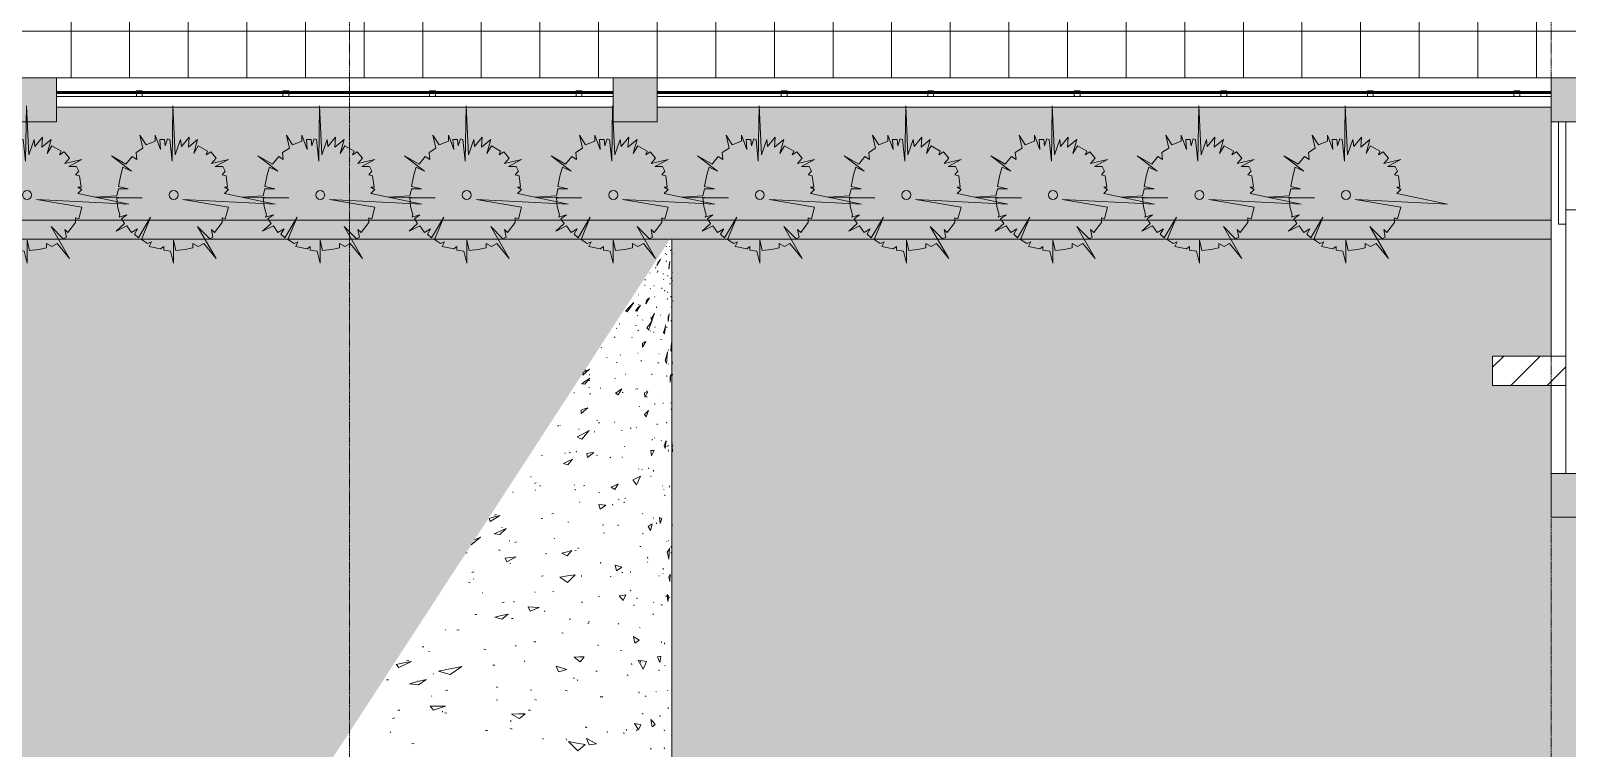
# Model space of a CAD drawing. Header units: millimetres. Extents: x 5357 to 259384, y -16348 to 109893.
# Drawn here: x 58777 to 69263, y 79842 to 84740 of the extents above; entities that cross this region are included whole.
import ezdxf

# ---------------------------------------------------------------- set-up
doc = ezdxf.new("R2010")
doc.units = ezdxf.units.MM
doc.linetypes.add('Double dash', pattern=[41.999998, 12, -6, 6, -6, 6, -6])
doc.linetypes.add('Grid Line', pattern=[22.225, 12.7, -3.175, 3.175, -3.175])
for name, color, linetype, lineweight in [('A-FLOR', 192, 'Continuous', 9), ('A-FLOR-HRAL', 11, 'Continuous', 9), ('A-FLOR-PATT', 8, 'Continuous', 9), ('A-WALL', 113, 'Continuous', 9), ('A-WALL-3', 113, 'Continuous', 18), ('A-WALL-PATT', 111, 'Continuous', 9), ('C-PROP-LINE', 91, 'Double dash', 18), ('G-IMPT', 8, 'Continuous', 9), ('L-PLNT-1', 7, 'Continuous', 9), ('S-COLS', 52, 'Continuous', 9), ('S-COLS-3', 53, 'Continuous', 9), ('S-COLS-5', 52, 'Continuous', 18), ('S-GRID-1', 1, 'Grid Line', 9)]:
    doc.layers.add(name, color=color, linetype=linetype, lineweight=lineweight)
pattern_1 = [(180, (609.6, 0), (-2e-15, -13), []), (270, (609.6, 0), (76, 5e-15), [])]

# ---------------------------------------------------------------- blocks, each defined once
blk = doc.blocks.new('FP_184-TKCS_MB CẢNH QUAN CÂY XANH')
at = {"layer": 'A-FLOR-PATT'}
for p, q in [((63113, 83264), (63116, 83269)), ((63136, 83268), (63137, 83270)), ((63050, 83138), (63075, 83180)), ((63059, 83159), (63050, 83138)), ((63059, 83159), (63067, 83170)), ((63067, 83170), (63075, 83180)), ((63079, 83184), (63080, 83185)), ((63107, 83216), (63108, 83218)), ((63114, 83163), (63116, 83168)), ((63118, 83215), (63116, 83210)), ((63132, 83112), (63138, 83164)), ((63133, 83139), (63136, 83151)), ((63136, 83151), (63138, 83164)), ((63144, 83237), (63145, 83243)), ((63155, 83216), (63155, 83219)), ((63002, 83088), (63001, 83084)), ((63042, 83125), (63040, 83120)), ((63052, 83090), (63051, 83087)), ((63054, 83097), (63058, 83101)), ((63094, 83083), (63093, 83079)), ((63118, 83068), (63119, 83069)), ((63125, 83070), (63124, 83065)), ((63133, 83139), (63132, 83112)), ((63141, 83114), (63141, 83115)), ((63145, 83053), (63145, 83048)), ((63154, 83088), (63154, 83095)), ((62968, 83005), (62967, 83001)), ((62968, 83036), (62973, 83041)), ((63004, 82979), (63006, 82981)), ((63031, 83001), (63030, 82997)), ((63083, 82984), (63083, 82979)), ((63096, 83041), (63097, 83043)), ((63103, 82963), (63104, 82968)), ((63122, 82957), (63122, 82952)), ((63139, 83010), (63140, 83016)), ((63151, 82994), (63151, 82987)), ((63155, 83037), (63155, 83031)), ((62835, 82826), (62864, 82855)), ((62847, 82821), (62892, 82884)), ((62864, 82855), (62892, 82884)), ((62904, 82828), (62921, 82848)), ((62913, 82825), (62938, 82867)), ((62921, 82848), (62938, 82867)), ((62924, 82869), (62928, 82874)), ((62925, 82937), (62928, 82938)), ((62979, 82898), (62974, 82875)), ((62975, 82875), (62999, 82916)), ((62979, 82898), (62989, 82907)), ((62989, 82907), (62999, 82916)), ((63033, 82920), (63036, 82925)), ((63048, 82855), (63047, 82849)), ((63122, 82913), (63121, 82906)), ((63145, 82927), (63145, 82921)), ((63148, 82853), (63148, 82854)), ((63160, 82894), (63161, 82896)), ((62796, 82741), (62795, 82737)), ((62835, 82826), (62841, 82824)), ((62841, 82824), (62847, 82821)), ((62904, 82828), (62913, 82825)), ((62907, 82730), (62907, 82726)), ((62920, 82799), (62918, 82794)), ((62952, 82765), (62954, 82766)), ((62982, 82711), (63001, 82737)), ((62994, 82696), (63019, 82763)), ((63001, 82737), (63019, 82763)), ((63007, 82780), (63009, 82780)), ((63011, 82773), (63023, 82792)), ((63011, 82773), (63019, 82767)), ((63019, 82767), (63034, 82812)), ((63023, 82792), (63034, 82812)), ((63072, 82797), (63074, 82798)), ((63109, 82727), (63110, 82732)), ((63128, 82756), (63134, 82807)), ((63128, 82788), (63131, 82797)), ((63128, 82788), (63128, 82756)), ((63131, 82797), (63134, 82807)), ((63136, 82833), (63136, 82833)), ((63147, 82758), (63147, 82764)), ((63152, 82772), (63152, 82764)), ((62759, 82646), (62765, 82651)), ((62773, 82708), (62776, 82710)), ((62881, 82648), (62880, 82643)), ((62920, 82692), (62925, 82696)), ((62982, 82711), (62988, 82704)), ((62988, 82704), (62994, 82696)), ((63004, 82693), (63004, 82688)), ((63030, 82685), (63030, 82679)), ((63037, 82714), (63039, 82718)), ((63080, 82634), (63080, 82629)), ((63095, 82680), (63102, 82701)), ((63095, 82680), (63101, 82671)), ((63101, 82671), (63108, 82722)), ((63102, 82701), (63108, 82722)), ((63117, 82718), (63117, 82711)), ((62672, 82579), (62670, 82575)), ((62799, 82526), (62802, 82527)), ((62919, 82538), (62922, 82538)), ((62951, 82580), (62974, 82619)), ((62951, 82606), (62963, 82612)), ((62951, 82606), (62951, 82579)), ((62963, 82612), (62974, 82619)), ((63064, 82534), (63066, 82534)), ((63101, 82530), (63102, 82530)), ((63115, 82519), (63123, 82548)), ((63115, 82469), (63123, 82548)), ((63130, 82562), (63130, 82556)), ((63138, 82528), (63139, 82528)), ((63145, 82560), (63147, 82584)), ((63145, 82560), (63147, 82549)), ((63147, 82584), (63149, 82609)), ((63147, 82549), (63149, 82609)), ((62544, 82388), (62590, 82430)), ((62549, 82409), (62590, 82430)), ((62558, 82421), (62566, 82426)), ((62707, 82508), (62711, 82509)), ((62773, 82474), (62779, 82478)), ((62941, 82484), (62945, 82488)), ((63057, 82471), (63060, 82475)), ((63107, 82491), (63115, 82519)), ((63107, 82491), (63111, 82480)), ((63111, 82480), (63115, 82469)), ((63128, 82462), (63129, 82467)), ((63155, 82484), (63155, 82478)), ((63157, 82465), (63157, 82470)), ((62538, 82329), (62565, 82349)), ((62538, 82329), (62558, 82327)), ((62548, 82407), (62544, 82388)), ((62558, 82327), (62592, 82368)), ((62565, 82349), (62592, 82368)), ((62591, 82356), (62589, 82351)), ((62591, 82393), (62591, 82389)), ((62764, 82367), (62765, 82363)), ((62838, 82397), (62837, 82392)), ((63015, 82397), (63015, 82391)), ((63117, 82387), (63117, 82380)), ((63140, 82378), (63143, 82385)), ((63140, 82378), (63141, 82341)), ((63141, 82341), (63145, 82392)), ((63143, 82385), (63145, 82392)), ((63157, 82396), (63157, 82388)), ((62484, 82267), (62489, 82269)), ((62589, 82306), (62589, 82302)), ((62591, 82258), (62599, 82263)), ((62662, 82299), (62667, 82300)), ((62768, 82265), (62789, 82280)), ((62768, 82265), (62786, 82255)), ((62773, 82265), (62773, 82260)), ((62786, 82255), (62810, 82296)), ((62789, 82280), (62810, 82296)), ((62813, 82269), (62819, 82272)), ((62906, 82295), (62909, 82294)), ((62916, 82298), (62917, 82293)), ((62965, 82268), (62978, 82272)), ((62965, 82268), (62968, 82238)), ((62968, 82238), (62989, 82275)), ((62978, 82272), (62989, 82275)), ((62979, 82239), (62983, 82242)), ((62980, 82280), (62983, 82279)), ((63067, 82250), (63069, 82249)), ((62533, 82150), (62556, 82158)), ((62533, 82150), (62534, 82127)), ((62534, 82127), (62579, 82165)), ((62556, 82158), (62579, 82165)), ((62930, 82178), (62931, 82173)), ((62965, 82119), (62979, 82133)), ((62965, 82119), (62978, 82103)), ((62978, 82103), (62992, 82148)), ((62979, 82133), (62992, 82148)), ((63036, 82195), (63037, 82189)), ((63092, 82196), (63094, 82200)), ((63144, 82200), (63145, 82200)), ((63147, 82155), (63148, 82159)), ((63157, 82187), (63157, 82186)), ((62373, 82041), (62382, 82045)), ((62389, 82046), (62390, 82042)), ((62518, 82023), (62517, 82018)), ((62539, 81952), (62589, 82011)), ((62547, 81989), (62589, 82011)), ((62624, 82005), (62625, 82000)), ((62641, 82078), (62646, 82078)), ((62651, 82062), (62658, 82065)), ((62758, 82068), (62763, 82068)), ((62812, 82014), (62812, 82008)), ((62870, 82025), (62875, 82028)), ((62908, 82033), (62912, 82032)), ((63051, 82056), (63052, 82049)), ((63116, 82067), (63117, 82060)), ((62505, 81967), (62547, 81989)), ((62505, 81967), (62522, 81959)), ((62522, 81959), (62539, 81951)), ((62830, 81905), (62831, 81899)), ((63018, 81952), (63018, 81945)), ((63034, 81958), (63037, 81961)), ((63079, 81942), (63081, 81941)), ((63099, 81909), (63106, 81924)), ((63099, 81909), (63107, 81889)), ((63106, 81924), (63112, 81940)), ((63107, 81889), (63113, 81940)), ((63119, 81903), (63120, 81901)), ((63127, 81910), (63128, 81903)), ((63155, 81927), (63155, 81919)), ((63155, 81907), (63158, 81911)), ((63155, 81907), (63157, 81865)), ((62262, 81841), (62269, 81842)), ((62413, 81785), (62444, 81801)), ((62421, 81855), (62427, 81855)), ((62442, 81777), (62475, 81816)), ((62444, 81801), (62475, 81816)), ((62452, 81858), (62461, 81862)), ((62501, 81869), (62500, 81863)), ((62571, 81854), (62596, 81858)), ((62571, 81854), (62577, 81827)), ((62577, 81827), (62620, 81861)), ((62596, 81858), (62620, 81861)), ((62638, 81842), (62644, 81841)), ((62728, 81825), (62735, 81828)), ((62813, 81832), (62813, 81826)), ((63009, 81875), (63021, 81874)), ((63009, 81875), (63014, 81839)), ((63014, 81839), (63032, 81874)), ((63021, 81874), (63032, 81874)), ((63126, 81878), (63128, 81881)), ((63129, 81875), (63129, 81867)), ((63152, 81848), (63152, 81846)), ((63157, 81865), (63157, 81869)), ((62190, 81697), (62191, 81693)), ((62413, 81785), (62442, 81777)), ((62885, 81673), (62912, 81686)), ((62912, 81686), (62938, 81700)), ((62912, 81639), (62938, 81700)), ((62924, 81750), (62928, 81748)), ((62948, 81743), (62953, 81745)), ((62994, 81755), (62995, 81749)), ((63007, 81698), (63010, 81696)), ((63027, 81740), (63027, 81732)), ((62067, 81592), (62066, 81587)), ((62216, 81650), (62226, 81654)), ((62220, 81606), (62221, 81602)), ((62250, 81633), (62257, 81633)), ((62486, 81640), (62488, 81635)), ((62492, 81610), (62492, 81604)), ((62550, 81633), (62558, 81635)), ((62655, 81588), (62661, 81586)), ((62739, 81625), (62763, 81636)), ((62739, 81625), (62763, 81607)), ((62763, 81636), (62785, 81646)), ((62763, 81607), (62785, 81646)), ((62885, 81673), (62899, 81656)), ((62899, 81656), (62912, 81639)), ((63088, 81632), (63090, 81634)), ((63097, 81611), (63098, 81609)), ((63136, 81632), (63136, 81623)), ((62523, 81525), (62525, 81519)), ((62653, 81505), (62678, 81504)), ((62653, 81505), (62662, 81473)), ((62662, 81473), (62702, 81502)), ((62678, 81504), (62702, 81502)), ((62747, 81507), (62749, 81501)), ((62787, 81540), (62793, 81537)), ((62827, 81525), (62827, 81518)), ((62831, 81547), (62838, 81548)), ((63104, 81571), (63104, 81564)), ((63150, 81515), (63151, 81518)), ((61906, 81411), (61943, 81422)), ((61906, 81411), (61913, 81390)), ((61913, 81390), (61979, 81431)), ((61943, 81433), (61955, 81437)), ((61943, 81422), (61979, 81431)), ((62261, 81411), (62269, 81410)), ((62334, 81443), (62344, 81445)), ((62443, 81387), (62450, 81386)), ((62951, 81445), (62955, 81442)), ((63004, 81364), (63018, 81373)), ((63006, 81329), (63018, 81372)), ((63025, 81413), (63029, 81414)), ((63047, 81380), (63048, 81373)), ((63067, 81417), (63076, 81413)), ((63067, 81417), (63072, 81376)), ((63072, 81376), (63085, 81409)), ((63076, 81413), (63085, 81409)), ((63154, 81370), (63155, 81361)), ((61783, 81230), (61846, 81283)), ((61806, 81265), (61846, 81283)), ((61939, 81306), (61981, 81324)), ((61939, 81306), (61979, 81302)), ((61979, 81302), (62022, 81342)), ((61981, 81324), (62022, 81342)), ((61993, 81350), (61995, 81346)), ((62044, 81261), (62044, 81256)), ((62350, 81276), (62352, 81271)), ((62679, 81365), (62687, 81366)), ((62686, 81313), (62692, 81311)), ((62785, 81366), (62787, 81360)), ((62954, 81311), (62955, 81304)), ((62990, 81356), (63004, 81364)), ((62990, 81356), (63006, 81329)), ((61746, 81173), (61755, 81175)), ((61971, 81194), (61980, 81194)), ((62080, 81247), (62091, 81251)), ((62290, 81172), (62298, 81170)), ((62402, 81174), (62437, 81183)), ((62402, 81174), (62439, 81156)), ((62437, 81183), (62470, 81192)), ((62439, 81156), (62470, 81192)), ((62490, 81190), (62500, 81191)), ((62513, 81211), (62514, 81204)), ((62934, 81218), (62940, 81218)), ((63117, 81254), (63118, 81251)), ((63121, 81180), (63130, 81193)), ((63121, 81180), (63126, 81156)), ((63130, 81260), (63132, 81261)), ((63130, 81193), (63137, 81207)), ((63131, 81132), (63137, 81207)), ((63146, 81177), (63147, 81174)), ((63148, 81222), (63148, 81213)), ((62014, 81140), (62052, 81144)), ((62014, 81140), (62026, 81115)), ((62026, 81115), (62090, 81148)), ((62049, 81106), (62049, 81101)), ((62052, 81144), (62090, 81148)), ((62665, 81111), (62667, 81104)), ((62765, 81092), (62788, 81084)), ((62765, 81092), (62775, 81054)), ((62775, 81054), (62811, 81077)), ((62788, 81084), (62810, 81077)), ((62985, 81114), (62989, 81110)), ((62986, 81146), (62988, 81138)), ((63092, 81071), (63093, 81063)), ((63126, 81156), (63131, 81132)), ((61764, 80972), (61775, 80973)), ((61788, 81041), (61801, 81045)), ((61799, 81001), (61802, 80997)), ((62262, 81016), (62273, 81018)), ((62388, 81009), (62441, 81018)), ((62388, 81009), (62414, 80992)), ((62414, 80992), (62440, 80974)), ((62440, 80974), (62492, 81026)), ((62441, 81018), (62492, 81026)), ((62535, 81021), (62535, 81014)), ((62731, 81015), (62738, 81012)), ((62810, 81042), (62817, 81042)), ((62869, 81048), (62869, 81041)), ((63063, 81020), (63066, 81016)), ((63091, 81035), (63093, 81035)), ((63132, 81011), (63137, 81020)), ((63132, 81011), (63138, 80980)), ((63137, 81020), (63141, 81030)), ((63138, 80980), (63141, 81030)), ((61860, 80904), (61863, 80900)), ((62075, 80845), (62076, 80839)), ((62217, 80909), (62220, 80904)), ((62339, 80912), (62348, 80910)), ((62650, 80879), (62659, 80878)), ((62792, 80882), (62816, 80885)), ((62792, 80882), (62820, 80851)), ((62816, 80885), (62839, 80888)), ((62820, 80851), (62839, 80888)), ((62867, 80922), (62872, 80917)), ((62914, 80868), (62916, 80861)), ((63112, 80883), (63113, 80875)), ((63121, 80891), (63127, 80883)), ((63121, 80891), (63124, 80844)), ((63124, 80844), (63132, 80875)), ((63127, 80883), (63132, 80875)), ((63135, 80873), (63137, 80868)), ((61808, 80755), (61819, 80755)), ((61945, 80737), (61990, 80748)), ((61990, 80748), (62035, 80758)), ((61993, 80722), (62035, 80758)), ((61994, 80837), (62007, 80839)), ((62171, 80808), (62209, 80805)), ((62171, 80808), (62186, 80777)), ((62186, 80777), (62247, 80802)), ((62209, 80805), (62247, 80802)), ((62283, 80780), (62286, 80774)), ((62535, 80841), (62543, 80837)), ((62893, 80821), (62894, 80813)), ((63023, 80759), (63027, 80754)), ((63026, 80838), (63030, 80837)), ((63084, 80825), (63084, 80816)), ((61607, 80653), (61610, 80649)), ((61686, 80647), (61701, 80650)), ((61945, 80736), (61993, 80722)), ((62058, 80728), (62069, 80727)), ((62451, 80723), (62461, 80723)), ((62581, 80698), (62582, 80691)), ((62585, 80710), (62588, 80703)), ((62785, 80693), (62791, 80688)), ((62931, 80665), (62937, 80663)), ((61448, 80534), (61460, 80535)), ((62085, 80544), (62089, 80538)), ((62211, 80569), (62223, 80569)), ((62402, 80630), (62411, 80627)), ((62648, 80547), (62650, 80540)), ((62890, 80604), (62910, 80591)), ((62890, 80604), (62900, 80560)), ((62900, 80560), (62929, 80579)), ((62910, 80591), (62929, 80579)), ((63080, 80571), (63082, 80562)), ((63101, 80562), (63101, 80553)), ((63140, 80611), (63141, 80611)), ((61272, 80414), (61324, 80424)), ((61290, 80393), (61375, 80433)), ((61324, 80424), (61375, 80433)), ((61341, 80438), (61357, 80443)), ((61496, 80505), (61497, 80500)), ((61870, 80519), (61882, 80517)), ((62147, 80438), (62149, 80432)), ((62486, 80464), (62521, 80465)), ((62486, 80464), (62526, 80432)), ((62521, 80465), (62555, 80466)), ((62526, 80432), (62555, 80465)), ((62801, 80510), (62809, 80508)), ((62923, 80442), (62952, 80439)), ((62923, 80442), (62940, 80412)), ((62939, 80437), (62940, 80428)), ((62952, 80439), (62979, 80435)), ((62956, 80382), (62979, 80435)), ((63055, 80465), (63067, 80467)), ((63055, 80465), (63070, 80427)), ((63067, 80467), (63078, 80469)), ((63070, 80427), (63078, 80469)), ((63151, 80465), (63151, 80460)), ((61272, 80414), (61290, 80393)), ((61524, 80353), (61525, 80348)), ((61559, 80367), (61640, 80385)), ((61559, 80367), (61599, 80357)), ((61599, 80357), (61639, 80346)), ((61639, 80346), (61719, 80400)), ((61640, 80385), (61719, 80400)), ((61930, 80409), (61944, 80410)), ((62362, 80401), (62399, 80391)), ((62362, 80401), (62379, 80363)), ((62380, 80363), (62436, 80380)), ((62399, 80391), (62436, 80380)), ((62479, 80322), (62488, 80317)), ((62634, 80369), (62643, 80367)), ((62847, 80344), (62853, 80338)), ((62877, 80420), (62879, 80411)), ((62940, 80412), (62956, 80382)), ((63063, 80376), (63066, 80370)), ((63105, 80406), (63107, 80405)), ((61206, 80308), (61219, 80309)), ((61363, 80281), (61419, 80297)), ((61363, 80281), (61423, 80274)), ((61418, 80303), (61422, 80298)), ((61419, 80297), (61475, 80312)), ((61423, 80274), (61475, 80312)), ((61607, 80237), (61623, 80239)), ((61953, 80260), (61965, 80257)), ((62191, 80243), (62192, 80236)), ((62425, 80235), (62437, 80233)), ((62507, 80310), (62510, 80303)), ((62927, 80227), (62929, 80218)), ((63043, 80230), (63047, 80228)), ((63122, 80239), (63124, 80233)), ((61503, 80128), (61556, 80129)), ((61503, 80128), (61525, 80101)), ((61511, 80200), (61515, 80195)), ((61525, 80101), (61608, 80129)), ((61556, 80129), (61608, 80129)), ((61957, 80175), (61961, 80168)), ((62217, 80175), (62228, 80171)), ((62667, 80197), (62668, 80189)), ((62674, 80196), (62682, 80190)), ((62971, 80200), (62976, 80194)), ((63126, 80120), (63126, 80111)), ((61245, 80046), (61262, 80050)), ((61282, 80102), (61297, 80102)), ((61587, 80095), (61588, 80089)), ((61602, 80083), (61616, 80081)), ((62052, 80031), (62056, 80024)), ((62058, 80074), (62105, 80076)), ((62058, 80074), (62111, 80045)), ((62105, 80076), (62151, 80077)), ((62112, 80045), (62151, 80077)), ((62174, 80102), (62188, 80101)), ((62897, 80011), (62919, 80007)), ((62897, 80011), (62924, 79967)), ((62919, 80007), (62940, 80002)), ((62950, 80078), (62956, 80075)), ((63009, 80039), (63025, 80021)), ((63009, 80039), (63018, 79988)), ((63025, 80021), (63039, 80003)), ((63070, 80065), (63072, 80056)), ((61230, 79954), (61235, 79950)), ((61880, 79963), (61895, 79962)), ((62050, 79976), (62062, 79972)), ((62272, 79911), (62274, 79904)), ((62432, 79906), (62435, 79898)), ((62564, 79989), (62573, 79982)), ((62570, 79909), (62588, 79864)), ((62571, 79909), (62604, 79891)), ((62711, 79957), (62712, 79949)), ((62821, 79946), (62828, 79943)), ((62840, 79973), (62843, 79964)), ((62910, 79968), (62916, 79961)), ((62924, 79967), (62940, 80002)), ((63018, 79988), (63039, 80003)), ((63099, 79967), (63102, 79960)), ((63150, 79928), (63151, 79926)), ((61378, 79875), (61393, 79873)), ((62447, 79887), (62504, 79877)), ((62447, 79887), (62479, 79856)), ((62479, 79856), (62510, 79825)), ((62504, 79877), (62560, 79867)), ((62510, 79825), (62560, 79867)), ((62588, 79864), (62637, 79873)), ((62604, 79891), (62637, 79873)), ((63008, 79842), (63009, 79833)), ((63099, 79847), (63101, 79837))]:
    blk.add_line(p, q, dxfattribs=at)
blk = doc.blocks.new('M_Concrete-Rectangular-Column2 - 300x300-2035845-TKCS_MB CẢNH QUAN CÂY XANH')
at = {"layer": 'S-COLS-3'}
blk.add_hatch(color=256, dxfattribs=at).paths.add_polyline_path([(-150, -150), (150, -150), (150, 150), (-150, 150), (-150, -17)])
at = {"layer": 'S-COLS-5'}
for p, q in [((150, 150), (-150, 150)), ((-150, 150), (-150, 56)), ((150, -150), (150, 150)), ((-150, 44), (-150, -150)), ((-150, -150), (150, -150))]:
    blk.add_line(p, q, dxfattribs=at)
blk = doc.blocks.new('M_Concrete-Rectangular-Column2 - 300x300-V195-TKCS_MB CẢNH QUAN CÂY XANH')
at = {"layer": 'S-COLS-3'}
blk.add_hatch(color=256, dxfattribs=at).paths.add_polyline_path([(150, -150), (150, 150), (-150, 150), (-150, -150)])
at = {"layer": 'S-COLS-5'}
for p, q in [((150, 150), (-150, 150)), ((-150, 150), (-150, -150)), ((150, -150), (150, 150)), ((-150, -150), (150, -150))]:
    blk.add_line(p, q, dxfattribs=at)
blk = doc.blocks.new('M_Concrete-Rectangular-Column2 - 300x300-2025389-TKCS_MB CẢNH QUAN CÂY XANH')
at = {"layer": 'S-COLS-3'}
blk.add_hatch(color=256, dxfattribs=at).paths.add_polyline_path([(150, -150), (150, 150), (-150, 150), (-150, -150)])
at = {"layer": 'S-COLS-5'}
for p, q in [((150, 150), (-150, 150)), ((-150, 150), (-150, -150)), ((150, -150), (150, 150)), ((-150, -150), (150, -150))]:
    blk.add_line(p, q, dxfattribs=at)
blk = doc.blocks.new('NBS_CLDPhysicalSecuritySystems_MtlMeshPnlFncngSym_CLDModsecSecurusS3_InfillPanel - NBS_CLDPhysicalSecuritySystems_MtlMeshPnlFncngSym_CLDModsecSecurusS2_InfillPanel-4716033-TKCS_MB CẢNH QUAN CÂY XANH')
at = {"layer": 'A-FLOR-HRAL'}
h = blk.add_hatch(dxfattribs=at)
h.set_pattern_fill('FP_38', color=256, style=0, pattern_type=2)
h.set_pattern_definition(pattern_1)
h.paths.add_polyline_path([(0, 6), (0, -6), (6100, -6), (6100, 6), (853, 6)])
for p, q in [((218, 27), (0, 27)), ((0, 6), (6100, 6)), ((0, -6), (0, 6)), ((214, 6), (214, 23)), ((254, 6), (214, 6)), ((218, 27), (250, 27)), ((1218, 27), (250, 27)), ((254, 23), (254, 6)), ((1214, 6), (1214, 23)), ((1254, 6), (1214, 6)), ((1218, 27), (1250, 27)), ((2218, 27), (1250, 27)), ((1254, 23), (1254, 6)), ((2214, 6), (2214, 23)), ((2254, 6), (2214, 6)), ((2218, 27), (2250, 27)), ((3218, 27), (2250, 27)), ((2254, 23), (2254, 6)), ((3214, 6), (3214, 23)), ((3254, 6), (3214, 6)), ((3218, 27), (3250, 27)), ((4218, 27), (3250, 27)), ((3254, 23), (3254, 6)), ((4214, 6), (4214, 23)), ((4254, 6), (4214, 6)), ((4218, 27), (4250, 27)), ((5218, 27), (4250, 27)), ((4254, 23), (4254, 6)), ((5214, 6), (5214, 23)), ((5254, 6), (5214, 6)), ((5218, 27), (5250, 27)), ((6100, 27), (5250, 27)), ((5254, 23), (5254, 6)), ((6100, -6), (0, -6)), ((214, -11), (214, -6)), ((214, -6), (254, -6)), ((254, -11), (214, -11)), ((254, -6), (254, -11)), ((1214, -11), (1214, -6)), ((1214, -6), (1254, -6)), ((1254, -11), (1214, -11)), ((1254, -6), (1254, -11)), ((2214, -11), (2214, -6)), ((2214, -6), (2254, -6)), ((2254, -11), (2214, -11)), ((2254, -6), (2254, -11)), ((3214, -11), (3214, -6)), ((3214, -6), (3254, -6)), ((3254, -11), (3214, -11)), ((3254, -6), (3254, -11)), ((4214, -11), (4214, -6)), ((4214, -6), (4254, -6)), ((4254, -11), (4214, -11)), ((4254, -6), (4254, -11)), ((5214, -11), (5214, -6)), ((5214, -6), (5254, -6)), ((5254, -11), (5214, -11)), ((5254, -6), (5254, -11))]:
    blk.add_line(p, q, dxfattribs=at)
for centre, start, end in [((218, 23), 90, 180), ((250, 23), 0, 90), ((1218, 23), 90, 180), ((1250, 23), 0, 90), ((2218, 23), 90, 180), ((2250, 23), 0, 90), ((3218, 23), 90, 180), ((3250, 23), 0, 90), ((4218, 23), 90, 180), ((4250, 23), 0, 90), ((5218, 23), 90, 180), ((5250, 23), 0, 90)]:
    blk.add_arc(centre, 4, start, end, dxfattribs=at)
blk = doc.blocks.new('NBS_CLDPhysicalSecuritySystems_MtlMeshPnlFncngSym_CLDModsecSecurusS3_InfillPanel - NBS_CLDPhysicalSecuritySystems_MtlMeshPnlFncngSym_CLDModsecSecurusS2_InfillPanel-2369324-TKCS_MB CẢNH QUAN CÂY XANH')
at = {"layer": 'A-FLOR-HRAL'}
h = blk.add_hatch(dxfattribs=at)
h.set_pattern_fill('FP_38', color=256, style=0, pattern_type=2)
h.set_pattern_definition(pattern_1)
h.paths.add_polyline_path([(0, 6), (0, -6), (3800, -6), (3800, 6), (1715, 6)])
for p, q in [((218, 27), (0, 27)), ((0, 6), (3800, 6)), ((214, 6), (214, 23)), ((254, 6), (214, 6)), ((218, 27), (250, 27)), ((1218, 27), (250, 27)), ((254, 23), (254, 6)), ((1214, 6), (1214, 23)), ((1254, 6), (1214, 6)), ((1218, 27), (1250, 27)), ((2218, 27), (1250, 27)), ((1254, 23), (1254, 6)), ((2214, 6), (2214, 23)), ((2254, 6), (2214, 6)), ((2218, 27), (2250, 27)), ((3218, 27), (2250, 27)), ((2254, 23), (2254, 6)), ((3214, 6), (3214, 23)), ((3254, 6), (3214, 6)), ((3218, 27), (3250, 27)), ((3800, 27), (3250, 27)), ((3254, 23), (3254, 6)), ((3800, -6), (0, -6)), ((214, -11), (214, -6)), ((214, -6), (254, -6)), ((254, -11), (214, -11)), ((254, -6), (254, -11)), ((1214, -11), (1214, -6)), ((1214, -6), (1254, -6)), ((1254, -11), (1214, -11)), ((1254, -6), (1254, -11)), ((2214, -11), (2214, -6)), ((2214, -6), (2254, -6)), ((2254, -11), (2214, -11)), ((2254, -6), (2254, -11)), ((3214, -11), (3214, -6)), ((3214, -6), (3254, -6)), ((3254, -11), (3214, -11)), ((3254, -6), (3254, -11))]:
    blk.add_line(p, q, dxfattribs=at)
for centre, start, end in [((218, 23), 90, 180), ((250, 23), 0, 90), ((1218, 23), 90, 180), ((1250, 23), 0, 90), ((2218, 23), 90, 180), ((2250, 23), 0, 90), ((3218, 23), 90, 180), ((3250, 23), 0, 90)]:
    blk.add_arc(centre, 4, start, end, dxfattribs=at)
blk = doc.blocks.new('CAY MAI VAN PHUC - CAY DUC SOC_dwg-2256080-TKCS_MB CẢNH QUAN CÂY XANH')
at = {"layer": 'G-IMPT', "flags": 128}
blk.add_lwpolyline([(33, 479), (13, 293), (6, 772), (-14, 347), (-60, 479), (-67, 420), (-133, 499), (-127, 413), (-207, 479), (-173, 360), (-213, 426), (-293, 380), (-280, 347), (-320, 373), (-366, 320), (-326, 274), (-473, 307), (-360, 247), (-426, 247), (-446, 207), (-419, 174), (-453, 167), (-466, 68), (-439, 68), (-473, 48), (-439, 14), (-878, -79), (-80, -39), (-473, -105), (-446, -205), (-419, -198), (-419, -238), (-353, -324), (-326, -298), (-340, -364), (-313, -378), (-207, -271), (-366, -550), (-260, -418), (-213, -444), (-167, -418), (-167, -457), (-100, -471), (-20, -481), (0, -391), (0, -590), (26, -484), (86, -477), (86, -444), (113, -464), (212, -444), (192, -404), (226, -418), (279, -384), (199, -192), (305, -371), (339, -338), (312, -291), (365, -324), (405, -265), (498, -311), (425, -245), (452, -205), (405, -172), (472, -192), (465, -172), (485, -99), (492, -25), (272, -25), (678, -19), (492, -6), (478, 54), (392, 54), (478, 74), (458, 174), (438, 240), (365, 207), (538, 340), (412, 267), (359, 333), (319, 307), (325, 367), (266, 406), (292, 519), (239, 433), (159, 466), (159, 519), (113, 393), (119, 479), (79, 479), (73, 426), (53, 486)], close=True, dxfattribs=at)
at = {"layer": 'G-IMPT'}
blk.add_circle((0, 0), 38.6, dxfattribs=at)
blk = doc.blocks.new('CAY MAI VAN PHUC - CAY BONG TRANG-2256527-TKCS_MB CẢNH QUAN CÂY XANH')
at = {"extrusion": (0, 0, -1), "xscale": 0.7894736842105263, "yscale": 0.7894736842105263, "zscale": -0.7894736842105263, "rotation": 180}
blk.add_blockref('CAY MAI VAN PHUC - CAY DUC SOC_dwg-2256080-TKCS_MB CẢNH QUAN CÂY XANH', (0, 0), dxfattribs=at)
blk = doc.blocks.new('CAY MAI VAN PHUC - CAY DUC SOC_dwg-V434-TKCS_MB CẢNH QUAN CÂY XANH')
at = {"layer": 'G-IMPT', "flags": 128}
for points in [[(33, 479), (13, 293), (6, 772), (0, 640)], [(0, 633), (-14, 347), (-60, 479), (-67, 420), (-133, 499), (-127, 413), (-207, 479), (-173, 360), (-213, 426), (-293, 380), (-280, 347), (-320, 373), (-366, 320), (-326, 274), (-473, 307), (-360, 247), (-426, 247), (-446, 207), (-419, 174), (-453, 167), (-466, 68), (-439, 68), (-473, 48), (-439, 14), (-878, -79), (-80, -39), (-473, -105), (-446, -205), (-419, -198), (-419, -238), (-353, -324), (-326, -298), (-340, -364), (-313, -378), (-207, -271), (-366, -550), (-260, -418), (-213, -444), (-167, -418), (-167, -457), (-100, -471), (-20, -481), (0, -391), (0, -590), (26, -484), (86, -477), (86, -444), (113, -464), (212, -444), (192, -404), (226, -418), (279, -384), (199, -192), (305, -371), (339, -338), (312, -291), (365, -324), (405, -265), (498, -311), (425, -245), (452, -205), (405, -172), (472, -192), (465, -172), (485, -99), (492, -25), (272, -25), (678, -19), (492, -6), (478, 54), (392, 54), (478, 74), (458, 174), (438, 240), (365, 207), (538, 340), (412, 267), (359, 333), (319, 307), (325, 367), (266, 406), (292, 519), (239, 433), (159, 466), (159, 519), (113, 393), (119, 479), (79, 479), (73, 426), (53, 486), (33, 479)]]:
    blk.add_lwpolyline(points, dxfattribs=at)
at = {"layer": 'G-IMPT'}
blk.add_circle((0, 0), 38.6, dxfattribs=at)
blk = doc.blocks.new('CAY MAI VAN PHUC - CAY BONG TRANG-V435-TKCS_MB CẢNH QUAN CÂY XANH')
at = {"extrusion": (0, 0, -1), "xscale": 0.7894736842105263, "yscale": 0.7894736842105263, "zscale": -0.7894736842105263, "rotation": 180}
blk.add_blockref('CAY MAI VAN PHUC - CAY DUC SOC_dwg-V434-TKCS_MB CẢNH QUAN CÂY XANH', (0, 0), dxfattribs=at)
blk = doc.blocks.new('Family - ___-1476882-TKCS_MB CẢNH QUAN CÂY XANH')
at = {"layer": 'C-PROP-LINE'}
blk.add_line((33104, 84418), (127802, 84418), dxfattribs=at)

msp = doc.modelspace()

# ---------------------------------------------------------------- hatches: boundary and pattern name
at = {"layer": 'A-FLOR-PATT'}
h = msp.add_hatch(dxfattribs=at)
h.set_pattern_fill('FP_14', color=256, style=0, pattern_type=2)
h.set_pattern_definition([(90, (81451.8, 48336.34), (-400, 2e-14), []), (180, (81451.8, 48336.34), (-5e-14, -400), [])])
h.paths.add_polyline_path([(14081.4, -16346.6), (14081.4, 79336.3), (14075, 79693.3), (14055.9, 80049.7), (14024.1, 80405.3), (13979.6, 80759.5), (13922.5, 81111.9), (13852.8, 81462), (13770.7, 81809.4), (13676.3, 82153.7), (13569.6, 82494.3), (13450.9, 82831), (13320.2, 83163.2), (13177.7, 83490.5), (13023.6, 83812.5), (12858.2, 84128.8), (12681.5, 84439), (12493.9, 84742.7), (12295.6, 85039.6), (12086.8, 85329.1), (11867.8, 85611), (11638.9, 85884.9), (11400.3, 86150.5), (11152.4, 86407.4), (10895.5, 86655.3), (10630, 86893.8), (10356.1, 87122.8), (10074.1, 87341.7), (9784.6, 87550.5), (9487.8, 87748.9), (9184.1, 87936.5), (8873.9, 88113.1), (8557.5, 88278.6), (8235.5, 88432.7), (7908.2, 88575.1), (7576, 88705.8), (7239.4, 88824.6), (6898.7, 88931.3), (6554.4, 89025.7), (6207, 89107.8), (5856.9, 89177.4), (5504.5, 89234.6), (5357.2, 89253.1), (5357.2, 82031.9), (10052.8, 77336.3), (10052.8, -16346.6), (12634.7, -16346.6)])
h.paths.add_polyline_path([(156536.3, -16346.6), (157794.6, -16346.6), (157794.6, -16328.2), (152779.3, -16328.2), (152779.3, -16346.6)])
h.paths.add_polyline_path([(27698.7, -16346.6), (135159.4, -16346.6), (135197.8, -16328.2), (75180.7, -16328.2), (75180.7, -12330.8), (31070.8, -12330.8), (26103.5, -7352), (26103.5, 40986.3), (24603.5, 40986.3), (22103.5, 38486.3), (22103.5, -8023.3), (22132.9, -8371.9), (22174.4, -8719.2), (22228.1, -9064.9), (22293.8, -9408.5), (22371.5, -9749.6), (22461, -10087.7), (22562.4, -10422.5), (22675.4, -10753.6), (22799.9, -11080.5), (22935.8, -11402.8), (23082.8, -11720.2), (23240.9, -12032.3), (23409.7, -12338.6), (23589.2, -12638.9), (23779.1, -12932.6), (23979.2, -13219.6), (24189.1, -13499.4), (24408.7, -13771.7), (24637.7, -14036.1), (24875.9, -14292.4), (25122.8, -14540.1), (25378.2, -14779.1), (25641.9, -15009), (25913.4, -15229.6), (26192.5, -15440.5), (26478.7, -15641.5), (26771.9, -15832.4), (27071.5, -16012.9), (27377.3, -16182.8), (27688.8, -16342)])
h.paths.add_polyline_path([(134801.5, 7588.2), (138601.6, 7588.2), (138601.6, 34637.4), (140779.3, 34637.4), (140779.3, 38986.3), (138279.3, 40986.3), (134801.5, 40986.3), (134801.5, 7888.2)])
h.paths.add_polyline_path([(152779.3, 34637.4), (157794.6, 34637.4), (157794.6, 109893.5), (152779.3, 109893.5), (152779.3, 46773.4)])
h.paths.add_polyline_path([(134801.6, 45986.3), (138279.3, 45986.3), (140779.3, 47986.3), (140779.3, 77336.3), (140773.2, 77721), (140754.7, 78105.2), (140723.9, 78488.6), (140680.8, 78870.9), (140625.5, 79251.5), (140558.1, 79630.2), (140478.5, 80006.6), (140386.9, 80380.2), (140283.4, 80750.7), (140168, 81117.6), (140041, 81480.7), (139902.4, 81839.5), (139752.3, 82193.7), (139591, 82542.9), (139418.5, 82886.8), (139235.2, 83224.9), (139041.1, 83557), (138836.4, 83882.8), (138621.4, 84201.7), (138396.3, 84513.7), (138161.3, 84818.2), (137916.7, 85115.1), (137662.7, 85403.9), (137399.5, 85684.5), (137127.5, 85956.5), (136842.7, 86223.5), (136558.1, 86473.7), (136261.2, 86718.3), (135956.7, 86953.3), (135644.7, 87178.4), (135325.8, 87393.4), (135000.1, 87598), (134668, 87792.2), (134329.8, 87975.5), (133986, 88148), (133636.7, 88309.3), (133282.6, 88459.3), (132923.7, 88598), (132560.6, 88725), (132193.7, 88840.4), (131823.2, 88943.9), (131449.6, 89035.5), (131073.3, 89115), (130694.5, 89182.5), (130313.9, 89237.8), (129931.6, 89280.9), (129548.2, 89311.7), (129164, 89330.2), (128779.3, 89336.3), (87752.6, 89336.3), (85252.6, 86836.3), (85252.6, 84418.2), (127801.6, 84418.2), (134801.6, 77417.7), (134801.6, 45986.4)])
h.paths.add_polyline_path([(24724.1, 45986.3), (26103.5, 45986.3), (26103.5, 77418.2), (33103.5, 84418.2), (75452.6, 84418.2), (75452.6, 86836.3), (72952.6, 89336.3), (32081.4, 89336.3), (31731.6, 89330.2), (31382.3, 89311.9), (31033.8, 89281.3), (30686.6, 89238.6), (30341.1, 89183.8), (29997.8, 89116.9), (29657, 89038), (29319.2, 88947.3), (28984.7, 88844.8), (28654, 88730.7), (28327.6, 88605), (28005.7, 88468.1), (27688.8, 88319.9), (27377.3, 88160.8), (27071.5, 87990.9), (26771.9, 87810.4), (26478.7, 87619.5), (26192.5, 87418.5), (25913.4, 87207.6), (25641.9, 86987), (25378.2, 86757.1), (25122.8, 86518.1), (24832.3, 86223.5), (24637.7, 86014.1), (24408.7, 85749.7), (24189.1, 85477.4), (23979.2, 85197.6), (23779.1, 84910.6), (23589.2, 84616.8), (23409.7, 84316.6), (23240.9, 84010.3), (23082.8, 83698.2), (22935.8, 83380.8), (22799.9, 83058.5), (22675.4, 82731.6), (22562.4, 82400.5), (22461, 82065.7), (22371.5, 81727.6), (22293.8, 81386.5), (22228.1, 81042.9), (22174.4, 80697.2), (22132.9, 80349.9), (22103.5, 80001.3), (22103.5, 48486.3), (24603.5, 45986.3)])
h.paths.add_polyline_path([(5357.2, 97336.3), (130779.3, 97336.3), (131136.3, 97342.7), (131492.7, 97361.8), (131848.3, 97393.6), (132202.5, 97438.1), (132554.9, 97495.2), (132905, 97564.9), (133252.4, 97647), (133596.7, 97741.4), (133937.3, 97848.1), (134274, 97966.8), (134606.2, 98097.5), (134933.5, 98240), (135255.5, 98394.1), (135571.8, 98559.5), (135882, 98736.2), (136185.8, 98923.8), (136482.6, 99122.1), (136772.1, 99330.9), (137054, 99549.9), (137328, 99778.8), (137593.5, 100017.4), (137850.4, 100265.3), (138098.3, 100522.2), (138336.8, 100787.7), (138565.8, 101061.6), (138784.8, 101343.6), (138993.6, 101633.1), (139191.9, 101929.9), (139379.5, 102233.6), (139556.1, 102543.8), (139721.6, 102860.2), (139875.7, 103182.2), (140018.1, 103509.5), (140148.8, 103841.7), (140267.6, 104178.3), (140374.3, 104519), (140468.7, 104863.3), (140550.8, 105210.7), (140620.5, 105560.8), (140682, 105948.5), (140722.1, 106267.4), (140753.9, 106622.9), (140773, 106979.4), (140779.3, 107336.3), (140779.3, 109893.5), (135779.3, 109893.5), (135779.3, 107336.3), (130779.3, 102336.3), (5357.2, 102336.3), (5357.2, 99924.4)])
h = msp.add_hatch(dxfattribs=at)
h.set_pattern_fill('FP_19', color=256, style=0, pattern_type=2)
h.set_pattern_definition([(49.98, (0, 140.2), (480.9662, -42.05), [50.271, -552.983]), (355.004, (0, 140.2), (-93.0452, 504.0329), [40.233, -442.567]), (100.459, (40.1, 136.7), (387.922, 461.987), [42.712, -469.837]), (46.164, (0, 274.2), (715.6488, -110.9123), [75.41, -829.513]), (96.64, (59.64, 265), (626.7502, 652.741), [64.068, -704.746]), (351.19, (0, 274.2), (626.75, 652.7402), [60.349, -663.843]), (20.986, (67.06, 240.7), (400.2597, -269.793), [50.287, -553.162]), (326.019, (67.06, 240.7), (163.1555, 485.9145), [40.225, -442.472]), (71.439, (100.4, 218.2), (563.4208, 216.1217), [42.715, -469.86]), (37.48, (0, 140.2), (8.15562, 223.06729), [7.374, -429.717, 7.374, -441.784, -444.13]), (37.48, (0, 140.2), (8.15562, 223.06729), [-886.249, 7.374, -436.756]), (7.495, (0, 140.2), (176.4031, 264.291), [7.376, -248.775, 7.376, -419.766, -169.314]), (7.495, (0, 140.2), (176.4031, 264.291), [-683.292, 7.376, -161.938]), (327.518, (-149.53, 140.2), (357.95966, -15.11538), [7.375, -160.231, 7.375, -515.556, -693.888]), (327.518, (-149.53, 140.2), (357.95966, -15.11538), [-690.536, 7.375, -686.514]), (317.52, (-216.6, 140.2), (391.0618, 67.0783), [7.374, -210.488, 7.374, -339.864, -492.703]), (317.52, (-216.6, 140.2), (391.0618, 67.0783), [-565.1, 7.374, -485.329])])
h.paths.add_polyline_path([(87666.6, 75436.3), (97752.6, 75436.3), (97752.6, 76818.2), (97742.6, 76818.2), (97748, 76986.1), (97752.6, 77033.6), (97752.6, 83316.9), (86052.6, 83316.9), (85953.7, 83322.9), (85851, 83342.4), (85761.8, 83370.2), (85654.5, 83421.1), (85586.8, 83462.1), (85501.2, 83530.7), (85438.8, 83593.2), (85370.2, 83683.6), (85324.7, 83759.9), (85285.9, 83846.2), (85252.6, 83961.4), (85237.8, 84050), (85232.6, 84118.2), (85152.6, 84118.2), (85152.6, 84418.2), (75352.6, 84418.2), (75352.6, 82518.2), (75619.9, 82518.2), (75619.9, 82318.2), (75352.6, 82318.2), (75352.6, 81418.2), (69152.6, 81418.5), (69152.6, 82318.2), (68752.6, 82318.2), (68752.6, 82518.2), (69152.6, 82518.2), (69152.6, 83316.9), (63152.6, 83316.9), (63152.6, 76953.1), (63157.5, 76885.4), (63162.6, 76736.9), (63162.6, 75436.3), (87242.6, 75436.3)])
h = msp.add_hatch(dxfattribs=at)
h.set_pattern_fill('FP_23', color=256, style=0, pattern_type=2)
h.set_pattern_definition([(0, (167.64, 11.2), (558.8, 558.8), [83.82, -16.764, 22.352, -16.764, -419.1]), (0, (167.64, 11.2), (558.8, 558.8), [-139.7, 83.82, -335.28]), (0, (139.7, 27.94), (558.8, 558.8), [55.88, -41.91, 83.82, -41.91, -335.28]), (0, (139.7, 27.94), (558.8, 558.8), [-223.52, 55.88, -279.4]), (0, (335.3, 251.46), (558.8, 558.8), [69.85, -27.94, 69.85, -391.16]), (0, (55.9, 363.2), (558.8, 558.8), [27.94, -55.88, 27.94, -447.04]), (90, (111.76, 363.2), (-558.8, 558.8), [50.292, -508.508]), (90, (279.4, 27.94), (-558.8, 558.8), [55.88, -502.92]), (90, (419.1, 251.46), (-558.8, 558.8), [55.88, -502.92]), (45, (352.04, 22.35), (0, 558.7996), [55.88, -734.383]), (135, (206.76, 22.35), (-558.7996, 0), [55.88, -734.383]), (63.435, (335.28, 25.15), (-0.0005, 558.8001), [55.88, -1193.635]), (75.964, (307.34, 27.94), (-0.00237, 558.80038), [55.88, -2248.111]), (75.964, (447.04, 251.46), (-0.00237, 558.80038), [44.704, -2259.287]), (75.964, (122.94, 363.22), (-0.00237, 558.80038), [39.116, -2264.875]), (104.036, (251.46, 27.94), (0.00237, 558.80038), [55.88, -2248.111]), (104.036, (391.16, 251.46), (0.00237, 558.80038), [44.704, -2259.287]), (104.036, (100.58, 363.22), (0.00237, 558.80038), [39.116, -2264.875]), (116.565, (223.52, 25.15), (0.0005, 558.8001), [55.88, -1193.634])])
h.paths.add_polyline_path([(26503.5, 61596.3), (26592.7, 61605.4), (26669.2, 61626.2), (26726, 61649.7), (26791.5, 61689.9), (26850, 61739.9), (26899.9, 61798.3), (26940.1, 61863.9), (26969.5, 61934.9), (26988.6, 62024.4), (26993.5, 62086.3), (26993.5, 77756.7), (32683.8, 83446.9), (69152.6, 83446.9), (69152.6, 84218.2), (63052.6, 84218.2), (63052.6, 84118.2), (62752.6, 84118.2), (62752.6, 84218.2), (58952.6, 84218.2), (58952.6, 84118.2), (58652.6, 84118.2), (58652.6, 84218.2), (54752.6, 84218.2), (54752.6, 84118.2), (54452.6, 84118.2), (54452.6, 84218.2), (50552.6, 84218.2), (50552.6, 84118.2), (50252.6, 84118.2), (50252.6, 84218.2), (46352.6, 84218.2), (46352.6, 84118.2), (46052.6, 84118.2), (46052.6, 84218.2), (42152.6, 84218.2), (42152.6, 84118.2), (41852.6, 84118.2), (41852.6, 84218.2), (37952.6, 84218.2), (37952.6, 84118.2), (37652.6, 84118.2), (37652.6, 84218.2), (33403.5, 84218.2), (33403.5, 84118.2), (33227.8, 84118.2), (33103.5, 83994), (33032.8, 84064.7), (29839, 80870.9), (29908.6, 80799.1), (29697.6, 80588.1), (29626.9, 80658.8), (26457.1, 77488.9), (26527.8, 77418.2), (26403.5, 77294), (26403.5, 77118.2), (26303.5, 77118.2), (26303.5, 73998.2), (26403.5, 73998.2), (26403.5, 73698.2), (26303.5, 73698.2), (26303.5, 69898.2), (26403.5, 69898.2), (26403.5, 69598.2), (26303.5, 69598.2), (26303.5, 65798.2), (26403.5, 65798.2), (26403.5, 65498.2), (26303.5, 65498.2), (26303.5, 61698.2), (26403.5, 61698.2), (26403.5, 61596.3)])
h = msp.add_hatch(dxfattribs=at)
h.set_pattern_fill('FP_56', color=256, style=0, pattern_type=2)
h.set_pattern_definition([(37.5, (0, 0), (-17.8824, 546.968), [7.376, -424.107, 7.376, -475.204, -461.289]), (37.5, (0, 0), (-17.8824, 546.968), [-914.063, 7.376, -453.913]), (7.5, (0, 0), (502.3874, 801.1234), [7.376, -225.398, 7.376, -381.526, -149.032]), (7.5, (0, 0), (502.3874, 801.1234), [-621.676, 7.376, -141.656]), (327.5, (-349.16, 0), (884.0133, 1.6066), [7.376, -134.559, 7.376, -503.591, -667.095]), (327.5, (-349.16, 0), (884.0133, 1.6066), [-652.902, 7.376, -659.719]), (317.5, (-349.16, 0), (853.35, 249.1463), [7.376, -63.591, 7.376, -327.591, -383.225]), (317.5, (-349.16, 0), (853.35, 249.1463), [-405.935, 7.376, -375.849])])
h.paths.add_polyline_path([(26503.5, 61466.3), (26591.7, 61472.6), (26678.2, 61491.5), (26761.1, 61522.4), (26842, 61567.2), (26909.5, 61617.8), (26972.1, 61680.3), (27025.1, 61751.1), (27067.5, 61828.8), (27098.4, 61911.7), (27117.2, 61998.1), (27123.5, 62086.3), (27123.5, 77702.8), (32737.6, 83316.9), (69152.6, 83316.9), (69152.6, 83446.9), (32683.8, 83446.9), (26993.5, 77756.7), (26993.5, 62086.3), (26987.5, 62009.7), (26969.5, 61934.9), (26940.1, 61863.9), (26899.9, 61798.3), (26850, 61739.9), (26791.5, 61689.9), (26726, 61649.7), (26654.9, 61620.3), (26580.2, 61602.4), (26503.5, 61596.3), (26403.5, 61596.3), (26403.5, 61466.3)])
h = msp.add_hatch(dxfattribs=at)
h.set_pattern_fill('FP_30', color=256, style=0, pattern_type=2)
h.set_pattern_definition([(49.955, (0, 297.74), (480.9663, -42.0141), [50.245, -552.698]), (355.008, (0, 297.74), (-93.0422, 503.5904), [40.233, -442.564]), (100.468, (40.1, 294.23), (387.9225, 461.5805), [42.676, -469.437]), (46.139, (0, 431.63), (715.65, -110.812), [75.376, -829.133]), (96.646, (59.64, 422.4), (626.748, 652.169), [64.012, -704.134]), (351.198, (0, 431.6), (626.7464, 652.1696), [60.348, -663.83]), (20.97, (67.06, 398.16), (400.2635, -269.5499), [50.282, -553.099]), (326.042, (67.06, 398.16), (163.1587, 485.4848), [40.214, -442.35]), (71.424, (100.4, 375.7), (563.4193, 215.9336), [42.681, -469.488]), (37.456, (0, 297.74), (8.15442, 222.87167), [7.372, -429.577, 7.372, -441.64, -443.985]), (37.456, (0, 297.74), (8.15442, 222.87167), [-885.96, 7.372, -436.613]), (7.488, (0, 297.74), (176.40487, 264.05665), [7.376, -248.771, 7.376, -419.759, -169.312]), (7.488, (0, 297.74), (176.40487, 264.05665), [-683.282, 7.376, -161.936]), (327.541, (-149.53, 297.74), (357.9599, -15.1019), [7.373, -160.191, 7.373, -515.425, -693.712]), (327.541, (-149.53, 297.74), (357.9599, -15.1019), [-690.361, 7.373, -686.339]), (317.545, (-216.6, 297.74), (391.0611, 67.0181), [7.371, -210.404, 7.371, -339.728, -492.505]), (317.545, (-216.6, 297.74), (391.0611, 67.0181), [-564.873, 7.371, -485.134])])
h.paths.add_polyline_path([(48932.8, 79336.9), (60552.6, 79336.9), (60552.6, 79346.9), (60559.1, 79346.9), (63139.6, 83316.9), (32746.2, 83316.9), (36095.2, 79346.7), (36103.5, 79346.9), (42652.6, 79346.9), (42652.6, 79336.9), (46052.6, 79336.9)])
at = {"layer": 'A-WALL-PATT'}
h = msp.add_hatch(dxfattribs=at)
h.set_pattern_fill('FP_1', color=256, style=0, pattern_type=2)
h.set_pattern_definition([(45, (0, 0), (-124.4508, 124.4508), [])])
h.paths.add_polyline_path([(68752.6, 82318.2), (69252.6, 82318.2), (69252.6, 82518.2), (68752.6, 82518.2)])

# ---------------------------------------------------------------- linework, layer by layer
at = {"layer": 'A-FLOR'}
for p, q in [((69152.6, 84118.2), (69152.6, 82518.2)), ((69152.6, 83446.9), (32683.8, 83446.9)), ((32737.6, 83316.9), (69152.6, 83316.9)), ((63152.6, 83316.9), (63152.6, 76953.1)), ((69152.6, 82318.2), (69152.6, 81718.2))]:
    msp.add_line(p, q, dxfattribs=at)
at = {"layer": 'A-WALL'}
for p, q in [((58952.6, 84418.2), (62752.6, 84418.2)), ((63052.6, 84418.2), (69152.6, 84418.2)), ((62752.6, 84218.2), (58952.6, 84218.2)), ((69152.6, 84218.2), (63052.6, 84218.2)), ((69202.6, 83418.2), (69202.6, 84118.2)), ((69252.6, 83518.2), (69252.6, 84118.2)), ((69252.6, 83418.2), (69202.6, 83418.2)), ((69252.6, 82518.2), (69252.6, 82318.2))]:
    msp.add_line(p, q, dxfattribs=at)
at = {"layer": 'A-WALL-3'}
for p, q in [((69252.6, 83518.2), (69252.6, 82518.2)), ((69452.6, 83518.2), (69252.6, 83518.2)), ((68752.6, 82518.2), (69252.6, 82518.2)), ((68752.6, 82518.2), (68752.6, 82318.2)), ((69252.6, 82318.2), (68752.6, 82318.2)), ((69252.6, 82318.2), (69252.6, 81718.2))]:
    msp.add_line(p, q, dxfattribs=at)
at = {"layer": 'S-GRID-1'}
for p, q in [((60952.6, 80482.7), (60952.6, 85982.7)), ((69152.6, 80482.7), (69152.6, 85982.7)), ((60952.6, 20960.6), (60952.6, 80482.7)), ((69152.6, 20960.6), (69152.6, 80482.7))]:
    msp.add_line(p, q, dxfattribs=at)

# ---------------------------------------------------------------- block references
at = {"layer": 'A-FLOR'}
msp.add_blockref('FP_184-TKCS_MB CẢNH QUAN CÂY XANH', (0, 0), dxfattribs=at)
at = {"layer": 'A-FLOR-HRAL', "rotation": 180}
for name, p in [('NBS_CLDPhysicalSecuritySystems_MtlMeshPnlFncngSym_CLDModsecSecurusS3_InfillPanel - NBS_CLDPhysicalSecuritySystems_MtlMeshPnlFncngSym_CLDModsecSecurusS2_InfillPanel-2369324-TKCS_MB CẢNH QUAN CÂY XANH', (62752.6, 84318.2)), ('NBS_CLDPhysicalSecuritySystems_MtlMeshPnlFncngSym_CLDModsecSecurusS3_InfillPanel - NBS_CLDPhysicalSecuritySystems_MtlMeshPnlFncngSym_CLDModsecSecurusS2_InfillPanel-4716033-TKCS_MB CẢNH QUAN CÂY XANH', (69152.6, 84318.2))]:
    msp.add_blockref(name, p, dxfattribs=at)
at = {"layer": 'C-PROP-LINE'}
msp.add_blockref('Family - ___-1476882-TKCS_MB CẢNH QUAN CÂY XANH', (0, 0), dxfattribs=at)
at = {"layer": 'L-PLNT-1', "rotation": 180}
for name, p in [('CAY MAI VAN PHUC - CAY BONG TRANG-2256527-TKCS_MB CẢNH QUAN CÂY XANH', (58752.6, 83618.2)), ('CAY MAI VAN PHUC - CAY BONG TRANG-2256527-TKCS_MB CẢNH QUAN CÂY XANH', (59752.6, 83618.2)), ('CAY MAI VAN PHUC - CAY BONG TRANG-2256527-TKCS_MB CẢNH QUAN CÂY XANH', (60752.6, 83618.2)), ('CAY MAI VAN PHUC - CAY BONG TRANG-2256527-TKCS_MB CẢNH QUAN CÂY XANH', (61752.6, 83618.2)), ('CAY MAI VAN PHUC - CAY BONG TRANG-V435-TKCS_MB CẢNH QUAN CÂY XANH', (62752.6, 83618.2)), ('CAY MAI VAN PHUC - CAY BONG TRANG-2256527-TKCS_MB CẢNH QUAN CÂY XANH', (63752.6, 83618.2)), ('CAY MAI VAN PHUC - CAY BONG TRANG-2256527-TKCS_MB CẢNH QUAN CÂY XANH', (64752.6, 83618.2)), ('CAY MAI VAN PHUC - CAY BONG TRANG-2256527-TKCS_MB CẢNH QUAN CÂY XANH', (65752.6, 83618.2)), ('CAY MAI VAN PHUC - CAY BONG TRANG-2256527-TKCS_MB CẢNH QUAN CÂY XANH', (66752.6, 83618.2)), ('CAY MAI VAN PHUC - CAY BONG TRANG-2256527-TKCS_MB CẢNH QUAN CÂY XANH', (67752.6, 83618.2))]:
    msp.add_blockref(name, p, dxfattribs=at)
at = {"layer": 'S-COLS'}
for name, p in [('M_Concrete-Rectangular-Column2 - 300x300-2025389-TKCS_MB CẢNH QUAN CÂY XANH', (58802.6, 84268.2)), ('M_Concrete-Rectangular-Column2 - 300x300-2025389-TKCS_MB CẢNH QUAN CÂY XANH', (62902.6, 84268.2)), ('M_Concrete-Rectangular-Column2 - 300x300-2035845-TKCS_MB CẢNH QUAN CÂY XANH', (69302.6, 84268.2)), ('M_Concrete-Rectangular-Column2 - 300x300-V195-TKCS_MB CẢNH QUAN CÂY XANH', (69302.6, 81568.2))]:
    msp.add_blockref(name, p, dxfattribs=at)

doc.saveas('drawing.dxf')
